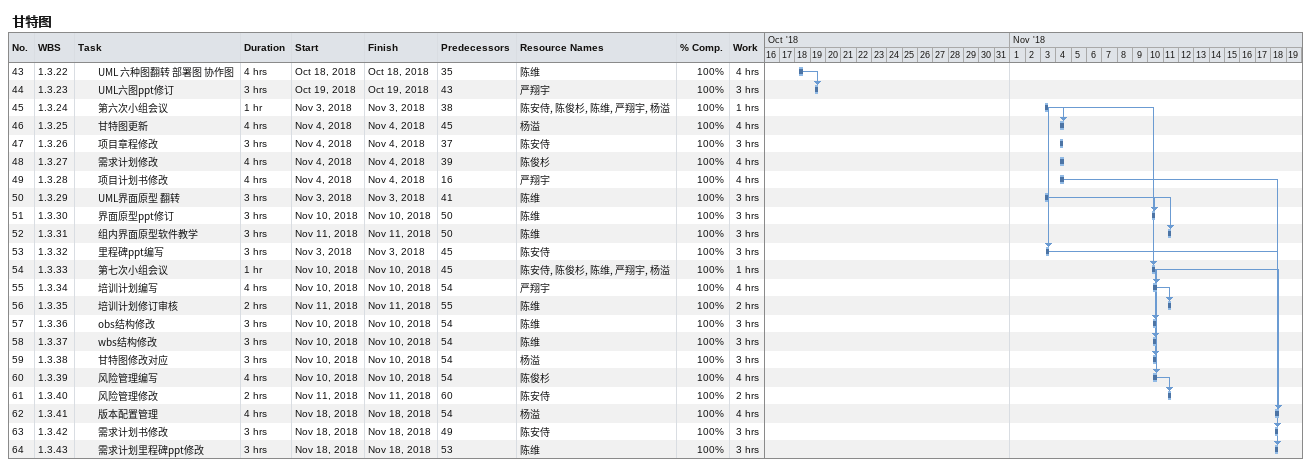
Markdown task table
甘特图

| ID | WBS | Task | Duration | Start | Finish | Predecessors | Resources | % complete | Work (h) |
|---|---|---|---|---|---|---|---|---|---|
| 43 | 1.3.22 | UML 六种图翻转 部署图 协作图 | 4h | 2018-10-18 | 2018-10-18 | 35 | 陈维 | 100 | 4 |
| 44 | 1.3.23 | UML六图ppt修订 | 3h | 2018-10-19 | 2018-10-19 | 43 | 严翔宇 | 100 | 3 |
| 45 | 1.3.24 | 第六次小组会议 | 1h | 2018-11-03 | 2018-11-03 | 38 | 陈安侍, 陈俊杉, 陈维, 严翔宇, 杨溢 | 100 | 1 |
| 46 | 1.3.25 | 甘特图更新 | 4h | 2018-11-04 | 2018-11-04 | 45 | 杨溢 | 100 | 4 |
| 47 | 1.3.26 | 项目章程修改 | 3h | 2018-11-04 | 2018-11-04 | 37 | 陈安侍 | 100 | 3 |
| 48 | 1.3.27 | 需求计划修改 | 4h | 2018-11-04 | 2018-11-04 | 39 | 陈俊杉 | 100 | 4 |
| 49 | 1.3.28 | 项目计划书修改 | 4h | 2018-11-04 | 2018-11-04 | 16 | 严翔宇 | 100 | 4 |
| 50 | 1.3.29 | UML界面原型 翻转 | 3h | 2018-11-03 | 2018-11-03 | 41 | 陈维 | 100 | 3 |
| 51 | 1.3.30 | 界面原型ppt修订 | 3h | 2018-11-10 | 2018-11-10 | 50 | 陈维 | 100 | 3 |
| 52 | 1.3.31 | 组内界面原型软件教学 | 3h | 2018-11-11 | 2018-11-11 | 50 | 陈维 | 100 | 3 |
| 53 | 1.3.32 | 里程碑ppt编写 | 3h | 2018-11-03 | 2018-11-03 | 45 | 陈安侍 | 100 | 3 |
| 54 | 1.3.33 | 第七次小组会议 | 1h | 2018-11-10 | 2018-11-10 | 45 | 陈安侍, 陈俊杉, 陈维, 严翔宇, 杨溢 | 100 | 1 |
| 55 | 1.3.34 | 培训计划编写 | 4h | 2018-11-10 | 2018-11-10 | 54 | 严翔宇 | 100 | 4 |
| 56 | 1.3.35 | 培训计划修订审核 | 2h | 2018-11-11 | 2018-11-11 | 55 | 陈维 | 100 | 2 |
| 57 | 1.3.36 | obs结构修改 | 3h | 2018-11-10 | 2018-11-10 | 54 | 陈维 | 100 | 3 |
| 58 | 1.3.37 | wbs结构修改 | 3h | 2018-11-10 | 2018-11-10 | 54 | 陈维 | 100 | 3 |
| 59 | 1.3.38 | 甘特图修改对应 | 3h | 2018-11-10 | 2018-11-10 | 54 | 杨溢 | 100 | 3 |
| 60 | 1.3.39 | 风险管理编写 | 4h | 2018-11-10 | 2018-11-10 | 54 | 陈俊杉 | 100 | 4 |
| 61 | 1.3.40 | 风险管理修改 | 2h | 2018-11-11 | 2018-11-11 | 60 | 陈安侍 | 100 | 2 |
| 62 | 1.3.41 | 版本配置管理 | 4h | 2018-11-18 | 2018-11-18 | 54 | 杨溢 | 100 | 4 |
| 63 | 1.3.42 | 需求计划书修改 | 3h | 2018-11-18 | 2018-11-18 | 49 | 陈安侍 | 100 | 3 |
| 64 | 1.3.43 | 需求计划里程碑ppt修改 | 3h | 2018-11-18 | 2018-11-18 | 53 | 陈维 | 100 | 3 |
